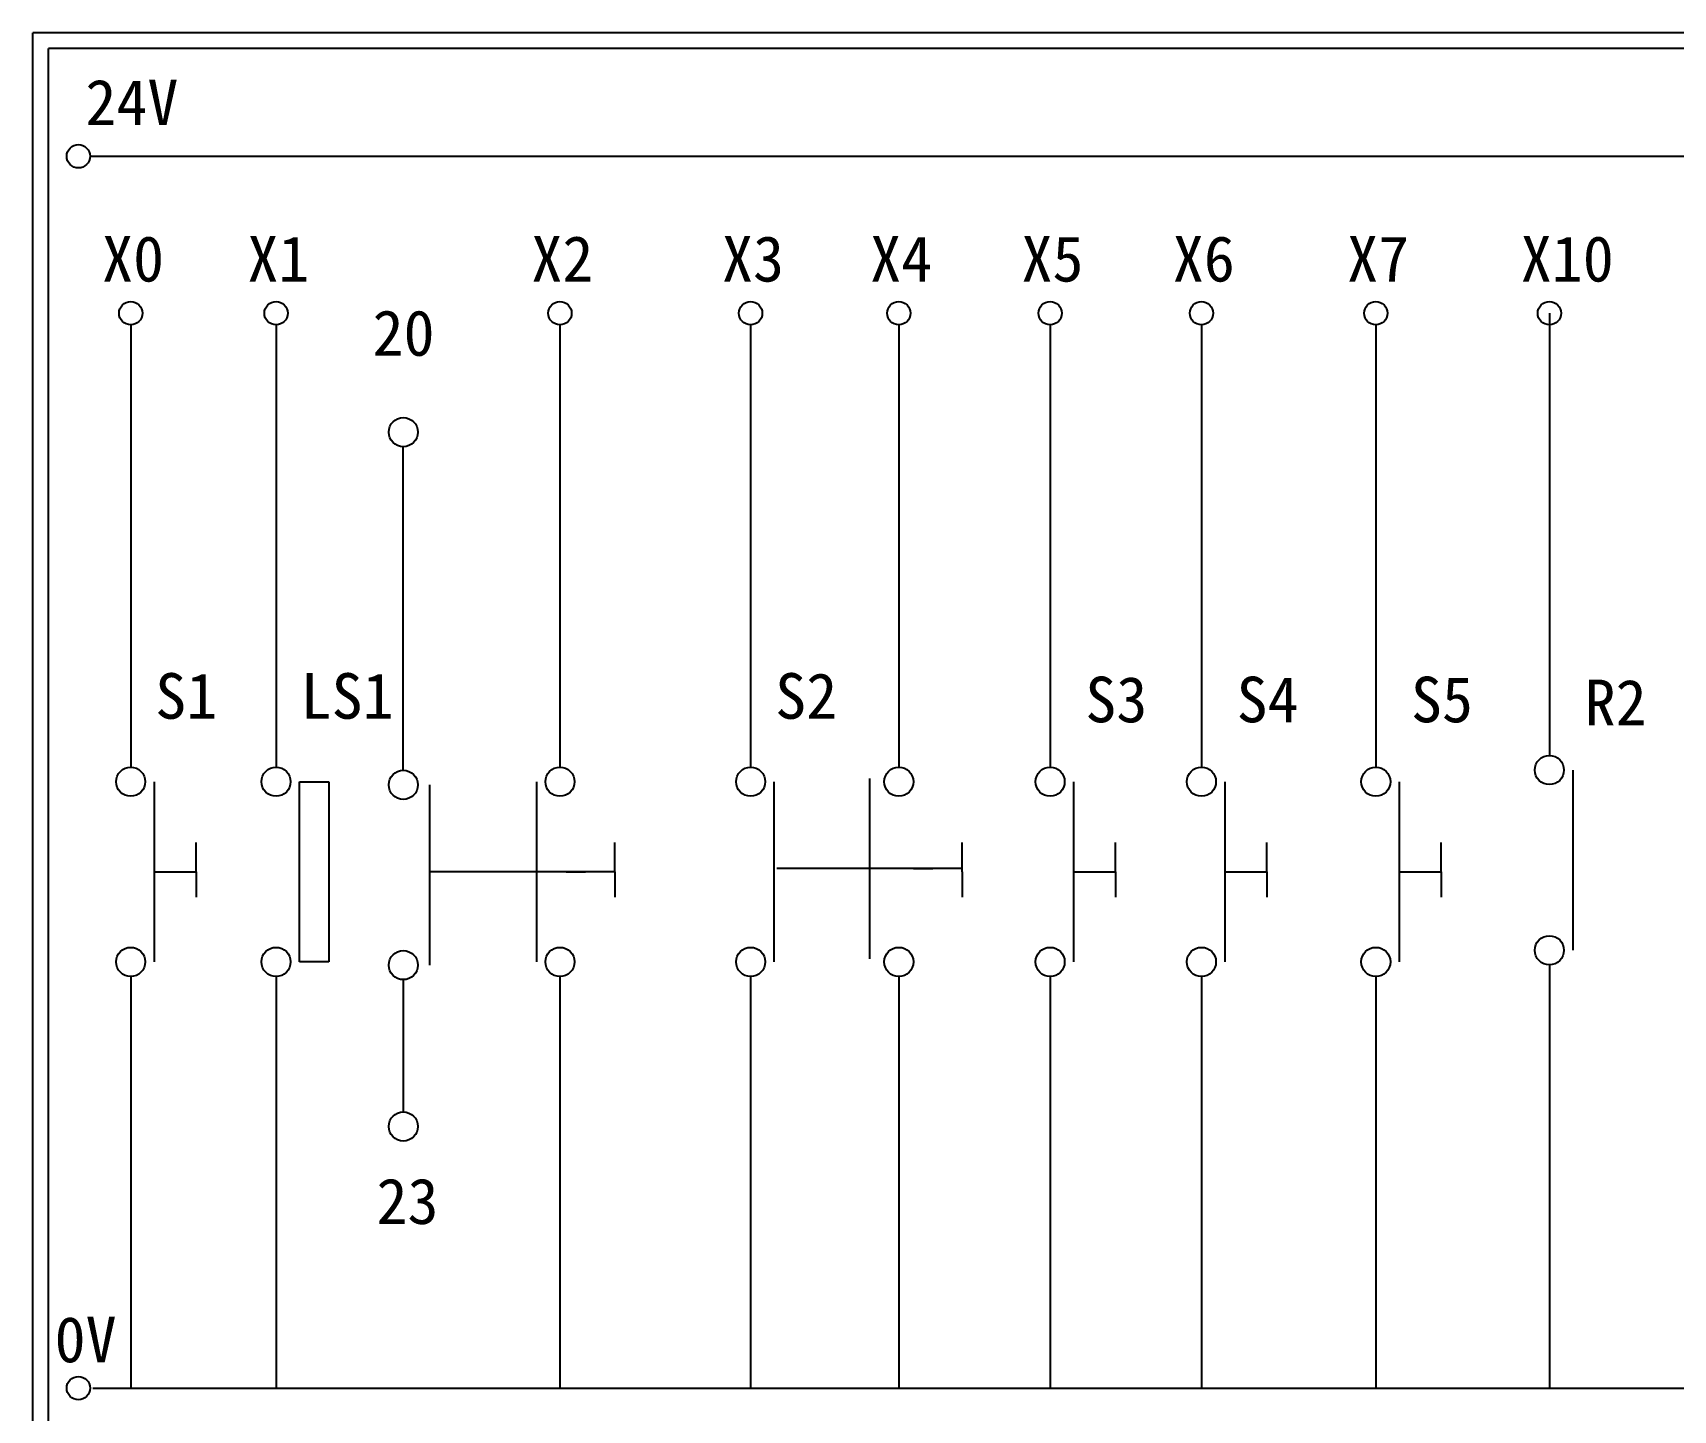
# Model space of a CAD drawing. Extents: x 325 to 612, y 3 to 207.
# Drawn here: x 325.3 to 454.9, y 98.2 to 207 of the extents above; entities that cross this region are included whole.
import ezdxf

# ---------------------------------------------------------------- set-up
doc = ezdxf.new("R2010")
doc.units = 0
doc.layers.add('圖框層', color=7, linetype='CONTINUOUS')
doc.layers.add('標尺寸層', color=3, linetype='CONTINUOUS')
doc.styles.add('STSL', font='kaiu.ttf')

msp = doc.modelspace()

# ---------------------------------------------------------------- linework, layer by layer
at = {"layer": '圖框層', "color": 7}
for p, q in [((612.32, 206.97), (325.32, 206.97)), ((325.32, 3), (325.32, 206.97)), ((611.07, 205.72), (326.57, 205.72)), ((326.57, 4.25), (326.57, 205.72))]:
    msp.add_line(p, q, dxfattribs=at)
at = {"layer": '標尺寸層', "color": 7}
for p, q in [((329.84, 197.22), (607.44, 197.22)), ((329.84, 197.22), (543.27, 197.22)), ((445.09, 184.83), (445.09, 149.91)), ((333.05, 183.91), (333.05, 148.99)), ((344.53, 183.91), (344.53, 148.99)), ((366.95, 183.91), (366.95, 148.99)), ((382.01, 183.91), (382.01, 148.99)), ((393.71, 183.91), (393.71, 148.99)), ((405.66, 183.91), (405.66, 148.99)), ((417.61, 183.91), (417.61, 148.99)), ((431.38, 183.91), (431.38, 148.99)), ((354.58, 148.74), (354.58, 174.28)), ((334.9, 147.84), (334.9, 133.61)), ((346.38, 133.61), (346.38, 147.84)), ((346.38, 147.84), (348.71, 147.84)), ((348.71, 147.84), (348.71, 133.61)), ((365.11, 147.84), (365.11, 133.61)), ((383.86, 133.61), (383.86, 147.84)), ((391.4, 148.09), (391.4, 133.86)), ((407.51, 147.84), (407.51, 133.61)), ((419.46, 147.84), (419.46, 133.61)), ((433.24, 147.84), (433.24, 133.61)), ((446.94, 148.76), (446.94, 134.53)), ((356.66, 147.59), (356.66, 133.36)), ((338.21, 140.73), (338.21, 143.05)), ((371.29, 140.73), (371.29, 143.05)), ((398.72, 140.73), (398.72, 143.05)), ((410.82, 140.73), (410.82, 143.05)), ((422.77, 140.73), (422.77, 143.05)), ((436.55, 140.73), (436.55, 143.05)), ((334.9, 140.73), (338.21, 140.73)), ((338.21, 140.73), (338.21, 138.73)), ((371.29, 140.73), (356.66, 140.73)), ((367.43, 140.73), (368.97, 140.73)), ((371.29, 140.73), (371.29, 138.73)), ((398.72, 140.98), (384.08, 140.98)), ((394.86, 140.98), (396.39, 140.98)), ((398.72, 140.73), (398.72, 138.73)), ((407.51, 140.73), (410.82, 140.73)), ((410.82, 140.73), (410.82, 138.73)), ((419.46, 140.73), (422.77, 140.73)), ((422.77, 140.73), (422.77, 138.73)), ((433.24, 140.73), (436.55, 140.73)), ((436.55, 140.73), (436.55, 138.73)), ((348.71, 133.61), (346.38, 133.61)), ((333.05, 132.46), (333.05, 99.96)), ((344.53, 132.46), (344.53, 99.96)), ((354.58, 132.21), (354.58, 121.77)), ((366.95, 132.46), (366.95, 99.96)), ((382.01, 132.46), (382.01, 99.96)), ((393.71, 132.46), (393.71, 99.96)), ((405.66, 132.46), (405.66, 99.96)), ((417.61, 132.46), (417.61, 99.96)), ((431.38, 132.46), (431.38, 99.96)), ((445.09, 133.38), (445.09, 99.96)), ((330.05, 99.96), (607.92, 99.96)), ((330.05, 99.96), (540.88, 99.96))]:
    msp.add_line(p, q, dxfattribs=at)
for centre, radius in [((328.92, 197.22), 0.92), ((328.92, 197.22), 0.92), ((333.05, 184.83), 0.92), ((344.53, 184.83), 0.92), ((366.95, 184.83), 0.92), ((382.01, 184.83), 0.92), ((393.71, 184.83), 0.92), ((405.66, 184.83), 0.92), ((417.61, 184.83), 0.92), ((431.38, 184.83), 0.92), ((445.09, 184.83), 0.92), ((354.58, 175.44), 1.15), ((333.05, 147.84), 1.15), ((344.53, 147.84), 1.15), ((366.95, 147.84), 1.15), ((382.01, 147.84), 1.15), ((393.71, 147.84), 1.15), ((405.66, 147.84), 1.15), ((417.61, 147.84), 1.15), ((431.38, 147.84), 1.15), ((445.09, 148.76), 1.15), ((354.58, 147.59), 1.15), ((333.05, 133.61), 1.15), ((344.53, 133.61), 1.15), ((366.95, 133.61), 1.15), ((382.01, 133.61), 1.15), ((393.71, 133.61), 1.15), ((405.66, 133.61), 1.15), ((417.61, 133.61), 1.15), ((431.38, 133.61), 1.15), ((445.09, 134.53), 1.15), ((354.58, 133.36), 1.15), ((354.58, 120.62), 1.15), ((328.92, 99.96), 0.92), ((328.92, 99.96), 0.92)]:
    msp.add_circle(centre, radius, dxfattribs=at)

# ---------------------------------------------------------------- texts
at = {"layer": '圖框層', "color": 4, "style": 'STSL'}
for s, p in [('24V', (329.47, 199.68)), ('X0', (330.79, 187.33)), ('X1', (342.27, 187.33)), ('X2', (364.69, 187.33)), ('X3', (379.75, 187.33)), ('X4', (391.45, 187.33)), ('X5', (403.4, 187.33)), ('X6', (415.35, 187.33)), ('X7', (429.12, 187.33)), ('X10', (442.83, 187.33)), ('20', (352.15, 181.47)), ('S1', (334.99, 152.81)), ('LS1', (346.47, 152.81)), ('S2', (383.95, 152.81)), ('S3', (408.44, 152.53)), ('S4', (420.39, 152.53)), ('S5', (434.16, 152.53)), ('R2', (447.87, 152.3)), ('23', (352.46, 112.92)), ('0V', (327.04, 102))]:
    msp.add_text(s, height=3.6, dxfattribs=at).set_placement(p)

doc.saveas('drawing.dxf')
